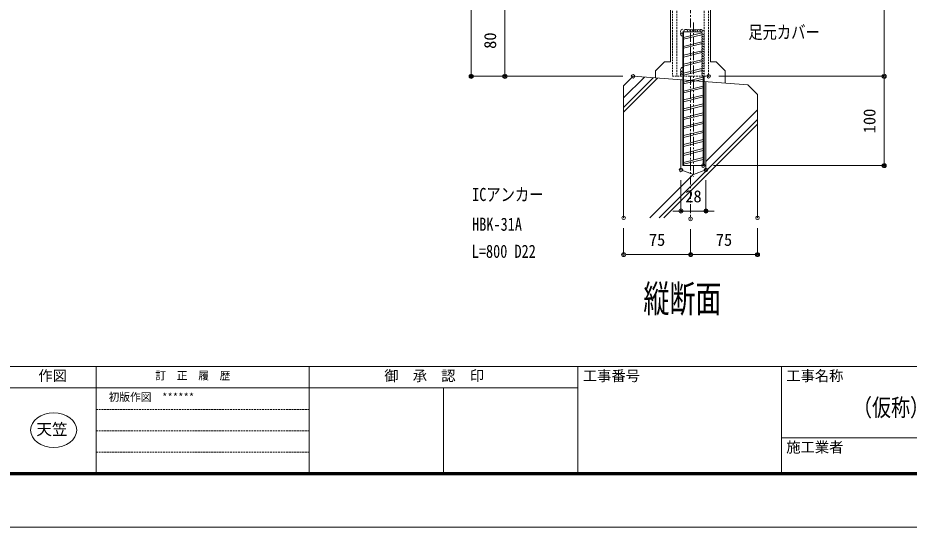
# Model space of a CAD drawing. Units: millimetres, scale not verified. Extents: x -1682 to 1682, y -1188 to 1188.
# Drawn here: x -414 to 585, y -1188 to -617 of the extents above; entities that cross this region are included whole.
import ezdxf
from ezdxf.enums import TextEntityAlignment as Align

# ---------------------------------------------------------------- set-up
doc = ezdxf.new("R2010")
doc.units = ezdxf.units.MM
doc.header["$LTSCALE"] = 8
doc.header["$PDMODE"] = 32
doc.header["$PDSIZE"] = 4
doc.linetypes.add('USER1', pattern=[2, 1.25, -0.25, 0.25, -0.25])
doc.linetypes.add('USER3', pattern=[0.375, 0.25, -0.125])
for name, color, linetype, lineweight in [('0-0_0', 7, 'Continuous', 18), ('0-1_DEFPOINTS', 7, 'Continuous', 18), ('0-4_アンカー', 4, 'Continuous', 18), ('0-6_WAKU', 7, 'Continuous', 18), ('0-C_2躯体線', 4, 'Continuous', 18), ('0-E_3中心線', 2, 'USER1', 18), ('1-0_1手摺寸法', 7, 'Continuous', 18)]:
    doc.layers.add(name, color=color, linetype=linetype, lineweight=lineweight)
doc.layers.add('0-3_MOJI', color=7, linetype='Continuous')
doc.styles.add('ＭＳ ゴシック', font='')
doc.styles.get('ＭＳ ゴシック').set_extended_font_data('MS Gothic')

# ---------------------------------------------------------------- blocks, each defined once
blk = doc.blocks.new('_ORIGIN2')
at = {"layer": '0-0_0'}
blk.add_line((-0.5, 0), (-1, 0), dxfattribs=at)
for radius in [0.5, 0.25]:
    blk.add_circle((0, 0), radius, dxfattribs=at)
blk = doc.blocks.new('D27')
at = {"layer": '0-1_DEFPOINTS'}
for p in [(406.96, -417.488), (481.96, -418.68), (481.96, -458.697)]:
    blk.add_point(p, dxfattribs=at)
at = {"layer": '1-0_1手摺寸法'}
for p, q in [((406.96, -428.988), (406.96, -458.697)), ((481.96, -430.18), (481.96, -458.697)), ((411.56, -458.697), (477.36, -458.697))]:
    blk.add_line(p, q, dxfattribs=at)
at = {"layer": '1-0_1手摺寸法', "xscale": 4.6, "yscale": 4.6, "rotation": 180}
blk.add_blockref('_ORIGIN2', (406.96, -458.697), dxfattribs=at)
at = {"layer": '1-0_1手摺寸法', "xscale": 4.6, "yscale": 4.6}
blk.add_blockref('_ORIGIN2', (481.96, -458.697), dxfattribs=at)
at = {"layer": '1-0_1手摺寸法', "style": 'ＭＳ ゴシック'}
blk.add_text('75', height=13.49, dxfattribs=at).set_placement((435.26, -452.947), align=Align.BOTTOM_LEFT)
blk = doc.blocks.new('D28')
at = {"layer": '0-1_DEFPOINTS'}
for p in [(481.96, -418.68), (556.96, -417.488), (556.96, -458.697)]:
    blk.add_point(p, dxfattribs=at)
at = {"layer": '1-0_1手摺寸法'}
for p, q in [((556.96, -428.988), (556.96, -458.697)), ((481.96, -430.18), (481.96, -458.697)), ((486.56, -458.697), (552.36, -458.697))]:
    blk.add_line(p, q, dxfattribs=at)
at = {"layer": '1-0_1手摺寸法', "xscale": 4.6, "yscale": 4.6, "rotation": 180}
blk.add_blockref('_ORIGIN2', (481.96, -458.697), dxfattribs=at)
at = {"layer": '1-0_1手摺寸法', "xscale": 4.6, "yscale": 4.6}
blk.add_blockref('_ORIGIN2', (556.96, -458.697), dxfattribs=at)
at = {"layer": '1-0_1手摺寸法', "style": 'ＭＳ ゴシック'}
blk.add_text('75', height=13.49, dxfattribs=at).set_placement((510.26, -452.947), align=Align.BOTTOM_LEFT)
blk = doc.blocks.new('D32')
at = {"layer": '0-1_DEFPOINTS'}
for p in [(502.21, 541.05), (699.028, 541.05), (502.21, -258.95)]:
    blk.add_point(p, dxfattribs=at)
at = {"layer": '1-0_1手摺寸法'}
for p, q in [((513.71, 541.05), (699.028, 541.05)), ((699.028, -254.35), (699.028, 536.45)), ((513.71, -258.95), (699.028, -258.95))]:
    blk.add_line(p, q, dxfattribs=at)
at = {"layer": '1-0_1手摺寸法', "xscale": 4.6, "yscale": 4.6}
for p, rotation in [((699.028, 541.05), 90), ((699.028, -258.95), 270)]:
    blk.add_blockref('_ORIGIN2', p, dxfattribs=dict(at, rotation=rotation))
at = {"layer": '1-0_1手摺寸法', "style": 'ＭＳ ゴシック'}
blk.add_text('800', height=13.49, rotation=90, dxfattribs=at).set_placement((693.278, 127.25), align=Align.BOTTOM_LEFT)
blk = doc.blocks.new('D63')
at = {"layer": '0-1_DEFPOINTS'}
for p in [(273.82, -178.95), (463.46, -178.95), (417.466, -258.95)]:
    blk.add_point(p, dxfattribs=at)
at = {"layer": '1-0_1手摺寸法'}
for p, q in [((451.96, -178.95), (273.82, -178.95)), ((273.82, -254.35), (273.82, -183.55)), ((405.966, -258.95), (273.82, -258.95))]:
    blk.add_line(p, q, dxfattribs=at)
at = {"layer": '1-0_1手摺寸法', "xscale": 4.6, "yscale": 4.6}
for p, rotation in [((273.82, -178.95), 90), ((273.82, -258.95), 270)]:
    blk.add_blockref('_ORIGIN2', p, dxfattribs=dict(at, rotation=rotation))
at = {"layer": '1-0_1手摺寸法', "style": 'ＭＳ ゴシック'}
blk.add_text('80', height=13.49, rotation=90, dxfattribs=at).set_placement((268.07, -228.15), align=Align.BOTTOM_LEFT)
blk = doc.blocks.new('D61')
at = {"layer": '0-1_DEFPOINTS'}
for p in [(451.96, 841.05), (236.035, -258.95), (417.466, -258.95)]:
    blk.add_point(p, dxfattribs=at)
at = {"layer": '1-0_1手摺寸法'}
for p, q in [((440.46, 841.05), (236.035, 841.05)), ((236.035, 836.45), (236.035, -254.35)), ((405.966, -258.95), (236.035, -258.95))]:
    blk.add_line(p, q, dxfattribs=at)
at = {"layer": '1-0_1手摺寸法', "xscale": 4.6, "yscale": 4.6}
for p, rotation in [((236.035, 841.05), 90), ((236.035, -258.95), 270)]:
    blk.add_blockref('_ORIGIN2', p, dxfattribs=dict(at, rotation=rotation))
at = {"layer": '1-0_1手摺寸法', "style": 'ＭＳ ゴシック'}
blk.add_text('1100', height=13.49, rotation=90, dxfattribs=at).set_placement((230.285, 272.65), align=Align.BOTTOM_LEFT)
blk = doc.blocks.new('D78')
at = {"layer": '0-1_DEFPOINTS'}
for p in [(471.21, -363.855), (499.21, -363.855), (499.21, -409.93)]:
    blk.add_point(p, dxfattribs=at)
at = {"layer": '1-0_1手摺寸法'}
for p, q in [((471.21, -375.355), (471.21, -409.93)), ((499.21, -375.355), (499.21, -409.93)), ((466.61, -409.93), (462.01, -409.93)), ((471.21, -409.93), (499.21, -409.93)), ((503.81, -409.93), (508.41, -409.93))]:
    blk.add_line(p, q, dxfattribs=at)
at = {"layer": '1-0_1手摺寸法', "xscale": 4.6, "yscale": 4.6}
blk.add_blockref('_ORIGIN2', (471.21, -409.93), dxfattribs=at)
at = {"layer": '1-0_1手摺寸法', "xscale": 4.6, "yscale": 4.6, "rotation": 180}
blk.add_blockref('_ORIGIN2', (499.21, -409.93), dxfattribs=at)
at = {"layer": '1-0_1手摺寸法', "style": 'ＭＳ ゴシック'}
blk.add_text('28', height=13.49, dxfattribs=at).set_placement((476.01, -404.18), align=Align.BOTTOM_LEFT)
blk = doc.blocks.new('D79')
at = {"layer": '0-1_DEFPOINTS'}
for p in [(502.21, -258.95), (496.21, -358.95), (699.028, -358.95)]:
    blk.add_point(p, dxfattribs=at)
at = {"layer": '1-0_1手摺寸法'}
for p, q in [((513.71, -258.95), (699.028, -258.95)), ((699.028, -263.55), (699.028, -354.35)), ((507.71, -358.95), (699.028, -358.95))]:
    blk.add_line(p, q, dxfattribs=at)
at = {"layer": '1-0_1手摺寸法', "xscale": 4.6, "yscale": 4.6}
for p, rotation in [((699.028, -258.95), 90), ((699.028, -358.95), 270)]:
    blk.add_blockref('_ORIGIN2', p, dxfattribs=dict(at, rotation=rotation))
at = {"layer": '1-0_1手摺寸法', "style": 'ＭＳ ゴシック'}
blk.add_text('100', height=13.49, rotation=90, dxfattribs=at).set_placement((693.278, -322.75), align=Align.BOTTOM_LEFT)

msp = doc.modelspace()

# ---------------------------------------------------------------- linework, layer by layer
at = {"layer": '0-0_0'}
for p, q in [((317.72, -174.878), (317.72, -666.689)), ((362.72, -174.878), (362.72, -666.689)), ((301.093, -676.689), (311.093, -666.689)), ((311.093, -666.689), (317.72, -666.689)), ((362.72, -666.689), (369.093, -666.689)), ((379.093, -676.689), (369.093, -666.689)), ((301.093, -676.689), (301.093, -684.786)), ((379.093, -676.689), (379.093, -690.607))]:
    msp.add_line(p, q, dxfattribs=at)
msp.add_ellipse((-373.675, -1079.297), major_axis=(25.847, 0), ratio=0.755094, dxfattribs=at)
at = {"layer": '0-1_DEFPOINTS', "color": 5}
msp.add_line((-1682, -1188), (1682, -1188), dxfattribs=at)
at = {"layer": '0-4_アンカー', "linetype": 'USER3'}
for p, q in [((319.97, -174.878), (319.97, -682.893)), ((324.97, -174.878), (324.97, -682.893)), ((355.47, -174.878), (355.47, -682.893)), ((360.47, -174.878), (360.47, -682.893)), ((360.47, -682.893), (319.97, -682.893))]:
    msp.add_line(p, q, dxfattribs=at)
at = {"layer": '0-4_アンカー'}
for p, q in [((331.47, -632.893), (353.104, -632.893)), ((331.47, -632.893), (331.47, -782.893)), ((332.47, -632.893), (332.47, -782.893)), ((352.98, -634.239), (332.47, -639.366)), ((352.949, -636.308), (332.47, -641.428)), ((352.992, -644.236), (332.47, -649.366)), ((353.276, -646.226), (332.47, -651.428)), ((353.245, -654.173), (332.47, -659.366)), ((353.008, -656.293), (332.47, -661.428)), ((352.96, -664.244), (332.47, -669.366)), ((352.965, -666.304), (332.47, -671.428)), ((353.026, -674.228), (332.47, -679.366)), ((353.319, -676.216), (332.47, -681.428)), ((354.47, -683.866), (332.47, -689.366)), ((354.47, -685.928), (332.47, -691.428)), ((354.47, -682.893), (354.47, -782.893)), ((355.47, -682.893), (355.47, -782.893)), ((354.47, -693.866), (332.47, -699.366)), ((354.47, -695.928), (332.47, -701.428)), ((354.47, -703.866), (332.47, -709.366)), ((354.47, -705.928), (332.47, -711.428)), ((354.47, -713.866), (332.47, -719.366)), ((354.47, -715.928), (332.47, -721.428)), ((354.47, -723.866), (332.47, -729.366)), ((354.47, -725.928), (332.47, -731.428)), ((354.47, -733.866), (332.47, -739.366)), ((354.47, -735.928), (332.47, -741.428)), ((354.47, -743.866), (332.47, -749.366)), ((354.47, -745.928), (332.47, -751.428)), ((354.47, -753.866), (332.47, -759.366)), ((354.47, -755.928), (332.47, -761.428)), ((354.47, -763.866), (332.47, -769.366)), ((354.47, -765.928), (332.47, -771.428)), ((354.47, -773.866), (332.47, -779.366)), ((354.47, -775.928), (332.47, -781.428)), ((331.47, -782.893), (355.47, -782.893))]:
    msp.add_line(p, q, dxfattribs=at)
for centre, start, end in [((331.47, -632.622), 90, 270), ((331.47, -635.362), 147.23119, 270), ((335.001, -632.893), 0, 180), ((337.74, -632.893), 0, 122.76881), ((340.48, -632.893), 0, 122.76881), ((343.219, -632.893), 0, 122.76881), ((345.959, -632.893), 0, 122.76881), ((348.698, -632.893), 0, 122.76881), ((351.438, -632.893), 22.73398, 122.76881), ((355.47, -633.791), 90, 270), ((355.47, -636.53), 147.23119, 270), ((355.47, -639.27), 147.23119, 270), ((355.47, -642.009), 147.23119, 270), ((355.47, -644.749), 147.23119, 270), ((355.47, -647.488), 147.23119, 270), ((355.47, -650.228), 147.23119, 270), ((355.47, -652.967), 147.23119, 270), ((355.47, -655.707), 147.23119, 270), ((355.47, -658.446), 147.23119, 270), ((355.47, -661.185), 147.23119, 270), ((355.47, -663.925), 147.23119, 270), ((355.47, -666.664), 147.23119, 270), ((355.47, -669.404), 147.23119, 270), ((331.47, -675.423), 90, 270), ((331.47, -678.163), 147.23119, 270), ((355.47, -672.143), 147.23119, 270), ((355.47, -674.883), 147.23119, 270), ((355.47, -677.622), 147.23119, 270), ((355.47, -680.362), 147.23119, 270), ((331.47, -680.902), 147.23119, 231.85813)]:
    msp.add_arc(centre, 2.531, start, end, dxfattribs=at)
at = {"layer": '0-6_WAKU'}
for p, q in [((-1602, -1008), (1598, -1008)), ((-326, -1008), (-326, -1128)), ((-87.333, -1008), (-87.333, -1128)), ((214, -1008), (214, -1128)), ((442, -1008), (442, -1128)), ((-626, -1032), (-326, -1032)), ((-326, -1032), (-87.333, -1032)), ((-87.333, -1032), (214, -1032)), ((63.333, -1032), (63.333, -1128)), ((442, -1088), (1450, -1088)), ((-1602.6, -1128.6), (1598.6, -1128.6)), ((-1602, -1128), (1598, -1128)), ((-1601.4, -1127.4), (1597.4, -1127.4)), ((-1600.8, -1126.8), (1596.8, -1126.8)), ((-1603.2, -1129.2), (1599.2, -1129.2))]:
    msp.add_line(p, q, dxfattribs=at)
at = {"layer": '0-6_WAKU', "linetype": 'USER3'}
for p, q in [((-326, -1056), (-87.333, -1056)), ((-326, -1080), (-87.333, -1080)), ((-326, -1104), (-87.333, -1104))]:
    msp.add_line(p, q, dxfattribs=at)
at = {"layer": '0-C_2躯体線'}
for p, q in [((275.727, -682.893), (265.22, -693.399)), ((265.22, -707.114), (288.49, -683.845)), ((265.22, -717.723), (298.361, -684.582)), ((265.22, -723.017), (303.287, -684.949)), ((404.31, -692.489), (275.727, -682.893)), ((329.47, -686.904), (329.47, -787.797)), ((357.47, -688.993), (357.47, -787.797)), ((265.22, -841.43), (265.22, -693.399)), ((415.22, -703.399), (404.31, -692.489)), ((415.22, -841.43), (415.22, -703.399)), ((357.47, -778.351), (415.22, -720.601)), ((304.999, -841.43), (415.22, -731.209)), ((310.293, -841.43), (415.22, -736.503)), ((343.47, -792.893), (329.47, -787.797)), ((343.47, -792.893), (357.47, -787.797)), ((294.39, -841.43), (343.073, -792.748))]:
    msp.add_line(p, q, dxfattribs=at)
at = {"layer": '0-E_3中心線'}
for p, q in [((340.22, 469.737), (340.22, -842.622)), ((343.47, -622.653), (343.47, -795.292))]:
    msp.add_line(p, q, dxfattribs=at)

# ---------------------------------------------------------------- block references
at = {"layer": '1-0_1手摺寸法'}
for name in ['D61', 'D32', 'D63', 'D79', 'D78', 'D27', 'D28']:
    msp.add_blockref(name, (-141.739, -423.942), dxfattribs=at)

# ---------------------------------------------------------------- texts
at = {"layer": '0-0_0', "style": 'ＭＳ ゴシック'}
for s, height, width, p in [('足元カバー', 14.66, 0.8, (404.983, -645.136)), ('ICアンカー ', 14.66, 0.8, (95.39, -826.989)), ('HBK-31A', 14.66, 0.8, (95.39, -860.322)), ('L=800 D22', 14.66, 0.8, (94.963, -890.657)), ('縦断面', 30.55, 0.7, (287.335, -956.509)), ('（仮称）＊＊＊＊＊＊新築工事', 19.55, 0.8, (522.245, -1069.614))]:
    msp.add_text(s, height=height, dxfattribs=dict(at, width=width)).set_placement(p, align=Align.BOTTOM_LEFT)
for s, height, p in [('初版作図\u3000******', 8.798, (-312.094, -1049.283)), ('天笠', 12.9, (-393.167, -1088.655))]:
    msp.add_text(s, height=height, dxfattribs=at).set_placement(p, align=Align.BOTTOM_LEFT)
at = {"layer": '0-3_MOJI', "style": 'ＭＳ ゴシック'}
for s, height, p in [('作図', 11.73, (-390.862, -1027.794)), ('訂\u3000正\u3000履\u3000歴', 8.798, (-259.675, -1025.283)), ('御  承  認  印', 11.73, (-3.106, -1027.794)), ('工事番号', 11.73, (219.508, -1027.794)), ('工事名称', 11.73, (447.508, -1027.794)), ('施工業者', 11.73, (447.508, -1107.794))]:
    msp.add_text(s, height=height, dxfattribs=at).set_placement(p, align=Align.BOTTOM_LEFT)

doc.saveas('drawing.dxf')
